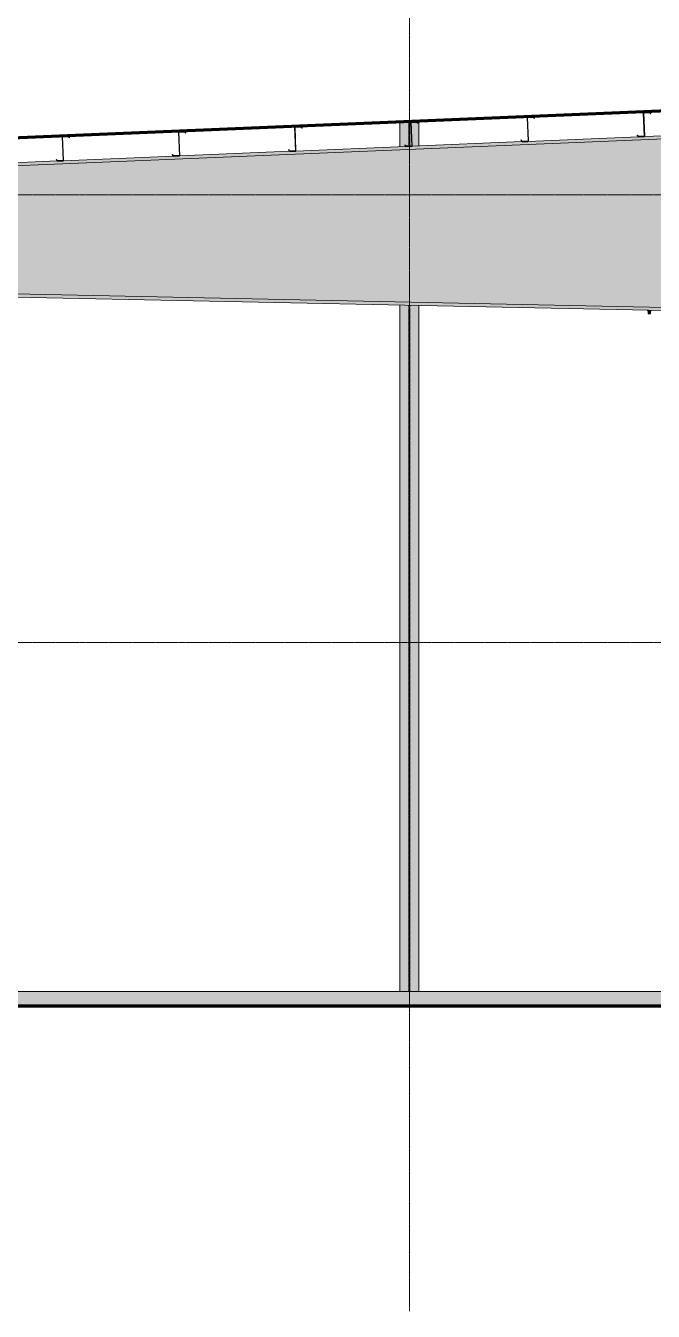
# Model space of a CAD drawing. Header units: inches. Extents: x -26493 to -10162, y -132 to 713.
# Drawn here: x -17069 to -16810, y -132 to 399 of the extents above; entities that cross this region are included whole.
import ezdxf

# ---------------------------------------------------------------- set-up
doc = ezdxf.new("R2010")
doc.units = ezdxf.units.IN
doc.header["$MEASUREMENT"] = 0
doc.linetypes.add('Grid Line 1_2_', pattern=[0.875, 0.5, -0.125, 0.125, -0.125])
doc.linetypes.add('Hidden 1_8_', pattern=[0.1875, 0.125, -0.0625])
for name, color, linetype, lineweight in [('A-FLOR-LEVL', 51, 'Continuous', 9), ('A-ROOF', 132, 'Continuous', 13), ('C-BLDG-PADS', 91, 'Continuous', 9), ('C-TOPO', 7, 'Continuous', 9), ('Q-SPCQ', 91, 'Continuous', 9), ('S-BEAM', 12, 'Continuous', 9), ('S-COLS', 52, 'Continuous', 9), ('S-GRID', 1, 'Continuous', 9)]:
    doc.layers.add(name, color=color, linetype=linetype, lineweight=lineweight)

# ---------------------------------------------------------------- blocks, each defined once
blk = doc.blocks.new('Family7 - Family7-706776-Section 1')
at = {"layer": 'S-BEAM'}
for points in [[(-22358.93, 327.21), (-21137.4, 378.1), (-21135.8, 379.42), (-22360.24, 328.4), (-22359.49, 327.72)], [(-21747, 280.64), (-21183.79, 340.02), (-21182.03, 341.46), (-21747.06, 281.89), (-22322.77, 293.93), (-22321.38, 292.65), (-21755.75, 280.82)]]:
    blk.add_hatch(color=256, dxfattribs=at).paths.add_polyline_path(points, flags=0)
h = blk.add_hatch(color=256, dxfattribs=at)
h.paths.add_polyline_path([(-21747.06, 281.89), (-21185.68, 341.08), (-21185.84, 343.3), (-21184.67, 344.39), (-21184.43, 341.21), (-21182.03, 341.46), (-21141.3, 374.9), (-21141.3, 377.94), (-22358.8, 327.2), (-22358.8, 327.08), (-22322.77, 293.93), (-22319.86, 293.87), (-22319.69, 296.14), (-22318.51, 295.18), (-22318.61, 293.84), (-21755.75, 282.07)], flags=0)
h.paths.add_polyline_path([(-21140.05, 375.93), (-21137.4, 378.1), (-21140.05, 377.99), (-21140.05, 376.45)], flags=0)
for p, q in [((-22358.93, 327.21), (-21137.4, 378.1)), ((-21823.49, 350.77), (-21869.08, 348.87)), ((-21775.53, 352.76), (-21821.12, 350.87)), ((-21727.57, 354.76), (-21773.17, 352.86)), ((-21919.41, 346.77), (-21965, 344.87)), ((-21871.45, 348.77), (-21917.04, 346.87)), ((-22015.32, 342.77), (-22060.92, 340.87)), ((-21967.36, 344.77), (-22012.96, 342.87)), ((-21747.06, 281.89), (-22322.77, 293.93)), ((-22321.38, 292.65), (-21747, 280.64))]:
    blk.add_line(p, q, dxfattribs=at)
blk = doc.blocks.new('W-Wide Flange-Column - W10X33-658009-Section 1')
at = {"layer": 'S-COLS', "linetype": 'Hidden 1_8_'}
for p, q in [((-21870.21, 358.67), (-21870.21, 348.93)), ((-21869.9, 348.94), (-21869.9, 358.67)), ((-21870.21, 283.21), (-21870.21, 0)), ((-21869.9, 0), (-21869.9, 283.21))]:
    blk.add_line(p, q, dxfattribs=at)
blk = doc.blocks.new('Girt_Z - 10_D-668005-Section 1')
at = {"layer": 'S-BEAM'}
h = blk.add_hatch(color=256, dxfattribs=at)
h.paths.add_polyline_path([(-21200.03, 376.74), (-21197.53, 376.9), (-21197.67, 376.95), (-21199.98, 376.86), (-21200.45, 377.37), (-21200.54, 377.3)], flags=0)
h.paths.add_polyline_path([(-21197.53, 376.9), (-21197.49, 377.04), (-21197.61, 376.98)], flags=0)
h.paths.add_polyline_path([(-21197.95, 386.78), (-21197.81, 386.74), (-21195.5, 386.83), (-21195.03, 386.32), (-21194.95, 386.39), (-21195.45, 386.94), (-21197.82, 386.84)], flags=0)
h.paths.add_polyline_path([(-21198, 386.65), (-21197.87, 386.71), (-21197.95, 386.78)], flags=0)
h.paths.add_polyline_path([(-21197.59, 377.03), (-21197.49, 377.04), (-21197.89, 386.65), (-21198, 386.65)], flags=0)
at = {"layer": 'S-BEAM', "lineweight": 30}
for p, q in [((-21198, 386.65), (-21197.59, 377.03)), ((-21197.49, 377.04), (-21197.89, 386.65)), ((-21195.45, 386.94), (-21197.82, 386.84)), ((-21197.81, 386.74), (-21195.5, 386.83)), ((-21195.5, 386.83), (-21195.03, 386.32)), ((-21194.95, 386.39), (-21195.45, 386.94)), ((-21195.03, 386.32), (-21194.95, 386.39)), ((-21200.45, 377.37), (-21200.54, 377.3)), ((-21200.54, 377.3), (-21200.03, 376.74)), ((-21199.98, 376.86), (-21200.45, 377.37)), ((-21200.03, 376.74), (-21197.66, 376.84)), ((-21197.67, 376.95), (-21199.98, 376.86))]:
    blk.add_line(p, q, dxfattribs=at)
for centre, radius, start, end in [((-21197.81, 386.66), 0.187, 92.3859, 182.3859), ((-21197.81, 386.66), 0.0782, 94.5087, 182.3859), ((-21197.67, 377.03), 0.0782, 275.4283, 2.3859), ((-21197.67, 377.03), 0.188, 272.3859, 2.3859)]:
    blk.add_arc(centre, radius, start, end, dxfattribs=at)
blk = doc.blocks.new('Girt_Z - 10_D-658012-Section 1')
at = {"layer": 'S-BEAM'}
h = blk.add_hatch(color=256, dxfattribs=at)
h.paths.add_polyline_path([(-21391.86, 368.75), (-21389.37, 368.91), (-21389.5, 368.96), (-21391.82, 368.86), (-21392.29, 369.38), (-21392.37, 369.3)], flags=0)
h.paths.add_polyline_path([(-21389.37, 368.91), (-21389.32, 369.04), (-21389.45, 368.99)], flags=0)
h.paths.add_polyline_path([(-21389.78, 378.79), (-21389.65, 378.74), (-21387.33, 378.84), (-21386.86, 378.32), (-21386.78, 378.4), (-21387.28, 378.95), (-21389.65, 378.85)], flags=0)
h.paths.add_polyline_path([(-21389.83, 378.66), (-21389.7, 378.72), (-21389.78, 378.79)], flags=0)
h.paths.add_polyline_path([(-21389.43, 369.04), (-21389.32, 369.04), (-21389.72, 378.66), (-21389.83, 378.66)], flags=0)
at = {"layer": 'S-BEAM', "lineweight": 30}
for p, q in [((-21389.83, 378.66), (-21389.43, 369.04)), ((-21389.32, 369.04), (-21389.72, 378.66)), ((-21387.28, 378.95), (-21389.65, 378.85)), ((-21389.65, 378.74), (-21387.33, 378.84)), ((-21387.33, 378.84), (-21386.86, 378.32)), ((-21386.78, 378.4), (-21387.28, 378.95)), ((-21386.86, 378.32), (-21386.78, 378.4)), ((-21392.29, 369.38), (-21392.37, 369.3)), ((-21392.37, 369.3), (-21391.86, 368.75)), ((-21391.82, 368.86), (-21392.29, 369.38)), ((-21391.86, 368.75), (-21389.5, 368.85)), ((-21389.5, 368.96), (-21391.82, 368.86))]:
    blk.add_line(p, q, dxfattribs=at)
for centre, radius, start, end in [((-21389.64, 378.66), 0.187, 92.3859, 182.3859), ((-21389.64, 378.66), 0.0782, 94.5087, 182.3859), ((-21389.51, 369.04), 0.0782, 275.4283, 2.3859), ((-21389.51, 369.04), 0.188, 272.3859, 2.3859)]:
    blk.add_arc(centre, radius, start, end, dxfattribs=at)
blk = doc.blocks.new('Basketball_Backstop-Performance_Sports_Systems-3103-Ceiling_Hung - 27_-0_ to 27_-11 7_8_-V132-Section 1')
at = {"layer": 'Q-SPCQ'}
for points in [[(-21771.06, 280.94), (-21771.06, 281.14), (-21771.81, 281.16), (-21771.81, 280.94)], [(-21771.06, 279.69), (-21770.62, 279.69), (-21770.67, 280.94), (-21771.5, 280.94), (-21771.44, 279.69), (-21771.17, 279.69)], [(-21770.31, 280.94), (-21770.31, 281.12), (-21771.06, 281.14), (-21771.06, 280.94)]]:
    blk.add_hatch(color=256, dxfattribs=at).paths.add_polyline_path(points, flags=0)
for p, q in [((-21771.81, 280.94), (-21771.81, 281.16)), ((-21771.06, 280.94), (-21771.81, 280.94)), ((-21771.5, 281.15), (-21771.5, 279.69)), ((-21770.62, 279.69), (-21771.5, 279.69)), ((-21771.06, 281.14), (-21771.06, 280.94)), ((-21770.31, 280.94), (-21771.06, 280.94)), ((-21770.62, 279.69), (-21770.62, 281.13)), ((-21770.31, 280.94), (-21770.31, 281.12))]:
    blk.add_line(p, q, dxfattribs=at)

msp = doc.modelspace()

# ---------------------------------------------------------------- hatches: boundary and pattern name
at = {"layer": 'A-ROOF'}
msp.add_hatch(color=256, dxfattribs=at).paths.add_polyline_path([(-17463.12, 335.84), (-16170.74, 389.68), (-16170.74, 390.16), (-17463.12, 336.31)], flags=0)
at = {"layer": 'C-BLDG-PADS'}
h = msp.add_hatch(dxfattribs=at)
h.set_pattern_fill('FP_22', color=256, style=0, pattern_type=2)
h.set_pattern_definition([(50, (-21585.694, 102), (36.72335, -3.21301), [3.84, -42.24]), (355, (-21585.694, 102), (-7.10443, 38.51274), [3.072, -33.792]), (100.451, (-21582.633, 101.732), (29.62024, 35.29956), [3.263, -35.898]), (46.184, (-21585.694, 112.24), (54.6425, -8.47523), [5.76, -63.36]), (96.636, (-21581.14, 111.534), (47.85396, 49.8752), [4.895, -53.848]), (351.184, (-21585.694, 112.24), (47.8553, 49.87485), [4.608, -50.688]), (21, (-21580.574, 109.68), (30.56126, -20.614), [3.84, -42.24]), (326, (-21580.574, 109.68), (12.45768, 37.1283), [3.072, -33.792]), (71.451, (-21578.027, 107.962), (43.02, 16.5135), [3.263, -35.898]), (37.5, (-21585.694, 102), (0.6228, 17.04428), [1.69, -31.693, 1.69, -32.614, -33.92]), (37.5, (-21585.694, 102), (0.6228, 17.04428), [-67.686, 1.69, -32.23]), (7.5, (-21585.694, 102), (13.469403, 20.19387), [1.69, -17.869, 1.69, -30.925, -12.928]), (7.5, (-21585.694, 102), (13.469403, 20.19387), [-52.173, 1.69, -11.238]), (327.5, (-21597.111, 102), (27.331677, -1.155216), [1.69, -11.11, 1.69, -38.246, -52.992]), (327.5, (-21597.111, 102), (27.331677, -1.155216), [-52.736, 1.69, -51.302]), (317.5, (-21602.23, 102), (29.85903, 5.12498), [1.69, -14.95, 1.69, -24.832, -37.632]), (317.5, (-21602.23, 102), (29.85903, 5.12498), [-43.162, 1.69, -35.942])])
h.paths.add_polyline_path([(-16177.09, -6), (-16170.93, -6), (-16170.93, 0), (-17812.65, 0), (-17812.65, -6), (-16215.82, -6)], flags=0)
at = {"layer": 'S-COLS'}
h = msp.add_hatch(color=256, dxfattribs=at)
h.paths.add_polyline_path([(-16913.01, 0), (-16907.14, 0), (-16907.14, 283.13), (-16915.1, 283.29), (-16915.1, 0)], flags=0)
h.paths.add_polyline_path([(-16910.02, 348.93), (-16910.09, 349), (-16909.97, 349.06), (-16910, 348.98)], flags=0)
h.paths.add_polyline_path([(-16915.1, 348.66), (-16912.51, 348.77), (-16913.01, 349.33), (-16912.94, 349.4), (-16912.46, 348.88), (-16910.02, 348.93), (-16910.02, 348.87), (-16907.14, 348.99), (-16907.15, 358.67), (-16907.66, 358.67), (-16907.43, 358.41), (-16907.51, 358.34), (-16907.81, 358.67), (-16910.37, 358.67), (-16909.97, 349.06), (-16910.08, 349.06), (-16910.48, 358.67), (-16915.1, 358.67), (-16915.1, 348.88)], flags=0)

# ---------------------------------------------------------------- linework, layer by layer
at = {"layer": 'A-FLOR-LEVL', "linetype": 'Grid Line 1_2_'}
for p, q in [((-18203.93, 328.83), (-15467.16, 328.83)), ((-18203.93, 144), (-15467.16, 144)), ((-18203.93, 0), (-15467.16, 0))]:
    msp.add_line(p, q, dxfattribs=at)
at = {"layer": 'A-ROOF', "lineweight": 50}
for p, q in [((-16170.74, 390.16), (-17463.12, 336.31)), ((-17463.12, 335.84), (-16170.74, 389.68))]:
    msp.add_line(p, q, dxfattribs=at)
at = {"layer": 'C-BLDG-PADS', "lineweight": 13}
for p, q in [((-16181.74, 0), (-17501.62, 0)), ((-17812.65, -6), (-16170.93, -6))]:
    msp.add_line(p, q, dxfattribs=at)
at = {"layer": 'C-TOPO', "lineweight": 70}
msp.add_line((-16170.93, -6.01), (-17092.39, -6.01), dxfattribs=at)
at = {"layer": 'C-TOPO'}
msp.add_line((-17092.39, -6.01), (-16170.93, -6.01), dxfattribs=at)
at = {"layer": 'S-COLS'}
for p, q in [((-16915.1, 358.67), (-16910.48, 358.67)), ((-16915.1, 358.67), (-16915.1, 348.66)), ((-16910.37, 358.67), (-16907.81, 358.67)), ((-16907.66, 358.67), (-16907.14, 358.67)), ((-16907.14, 348.99), (-16907.14, 358.67)), ((-16915.1, 283.29), (-16915.1, 0)), ((-16907.14, 0), (-16907.14, 283.13))]:
    msp.add_line(p, q, dxfattribs=at)
at = {"layer": 'S-GRID', "linetype": 'Grid Line 1_2_'}
msp.add_line((-16911.12, -132), (-16911.12, 648.66), dxfattribs=at)

# ---------------------------------------------------------------- block references
at = {"layer": 'Q-SPCQ'}
msp.add_blockref('Basketball_Backstop-Performance_Sports_Systems-3103-Ceiling_Hung - 27_-0_ to 27_-11 7_8_-V132-Section 1', (4958.94, 0), dxfattribs=at)
at = {"layer": 'S-BEAM'}
for name, p in [('Family7 - Family7-706776-Section 1', (4958.94, 0)), ('Girt_Z - 10_D-668005-Section 1', (4335.48, -25.98)), ('Girt_Z - 10_D-668005-Section 1', (4383.44, -23.98)), ('Girt_Z - 10_D-668005-Section 1', (4239.56, -29.97)), ('Girt_Z - 10_D-658012-Section 1', (4479.35, -19.98)), ('Girt_Z - 10_D-668005-Section 1', (4143.64, -33.97)), ('Girt_Z - 10_D-668005-Section 1', (4191.6, -31.97))]:
    msp.add_blockref(name, p, dxfattribs=at)
at = {"layer": 'S-COLS', "linetype": 'Hidden 1_8_'}
msp.add_blockref('W-Wide Flange-Column - W10X33-658009-Section 1', (4958.94, 0), dxfattribs=at)

doc.saveas('drawing.dxf')
